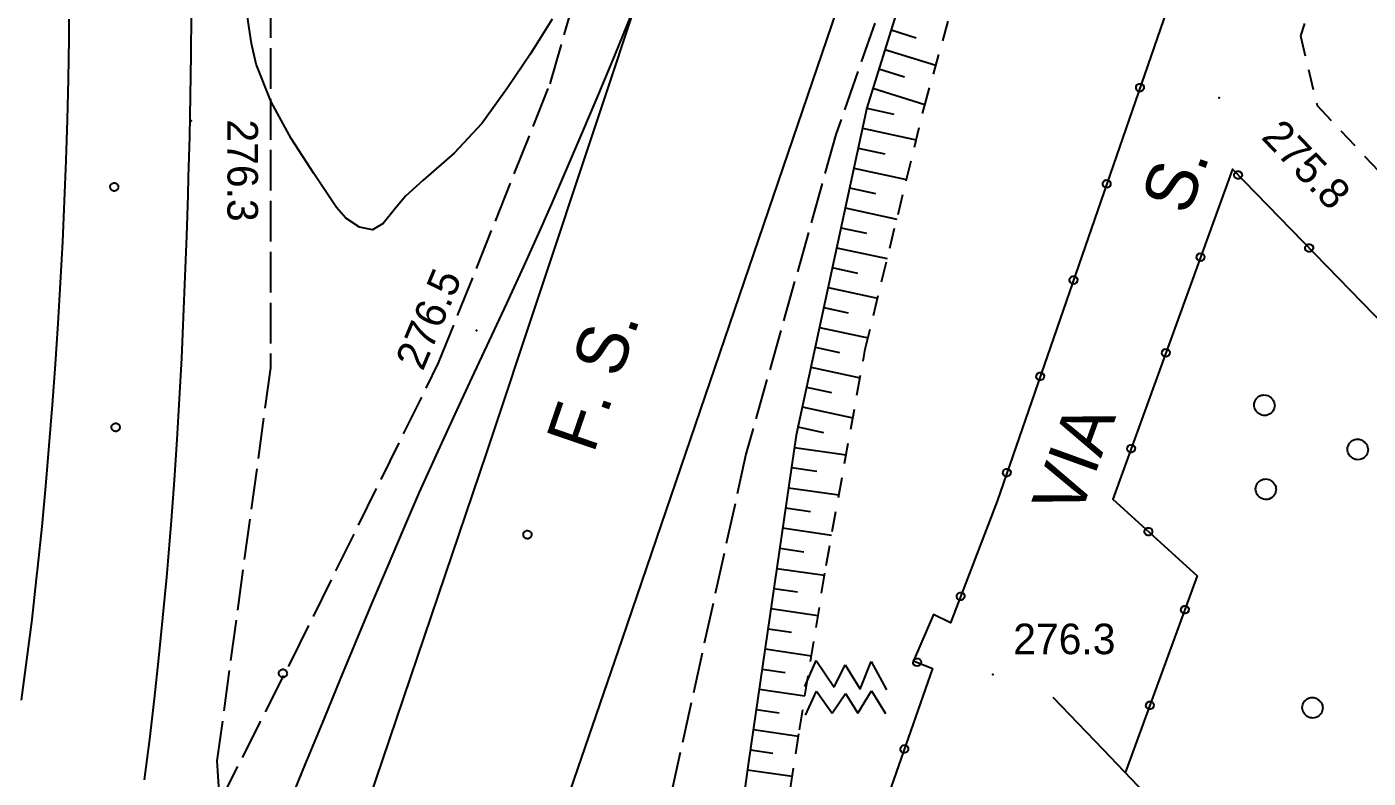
# Model space of a CAD drawing. Extents: x 1518652 to 1519378, y 5069750 to 5070202.
# Drawn here: x 1518986.1 to 1519051.9, y 5069884.5 to 5069921.4 of the extents above; entities that cross this region are included whole.
import ezdxf

# ---------------------------------------------------------------- set-up
doc = ezdxf.new("R2010")
doc.units = 0
doc.header["$MEASUREMENT"] = 0
for name, pattern in [('L04', [0]), ('L10', [1.7, 1, -0.7]), ('L11', [2.5, 2, -0.5])]:
    doc.linetypes.add(name, pattern=pattern)
for name, color, linetype in [('1100_FSbinario', 5, 'Continuous'), ('2321_PEDmarciap', 1, 'L10'), ('3043_RAMPE', 1, 'Continuous'), ('3054_CANCmuro', 1, 'L04'), ('3056_PALIZZATE', 2, 'L04'), ('3854_MTtr', 4, 'Continuous'), ('5100_ALBERO', 1, 'Continuous'), ('5300_LIMcoltagr', 1, 'L11'), ('5522_ORTO', 1, 'Continuous'), ('7012_CLInter', 6, 'Continuous'), ('7111_SCARciglio', 1, 'Continuous'), ('7112_SCARpiede', 1, 'L10'), ('7113_SCARvest', 6, 'Continuous'), ('8321_PQTerra', 2, 'Continuous'), ('T301_ViabUrb', 2, 'Continuous'), ('T606_altro', 2, 'Continuous')]:
    doc.layers.add(name, color=color, linetype=linetype)
doc.styles.add('Style00', font='Leroy', dxfattribs={"height": 0.2})

# ---------------------------------------------------------------- blocks, each defined once
blk = doc.blocks.new('S37')
at = {"linetype": 'Continuous'}
for p, q in [((-0.99, -0.01), (-0.97, 0.17)), ((-0.97, 0.17), (-0.93, 0.33)), ((-0.93, 0.33), (-0.87, 0.47)), ((-0.87, 0.47), (-0.79, 0.6)), ((-0.79, 0.6), (-0.68, 0.71)), ((-0.68, 0.71), (-0.58, 0.8)), ((-0.58, 0.8), (-0.49, 0.87)), ((-0.49, 0.87), (-0.37, 0.93)), ((-0.37, 0.93), (-0.26, 0.97)), ((-0.26, 0.97), (-0.13, 0.99)), ((-0.13, 0.99), (-0.01, 1)), ((-0.01, 1), (0.15, 0.99)), ((0.15, 0.99), (0.35, 0.94)), ((0.35, 0.94), (0.55, 0.82)), ((0.55, 0.82), (0.68, 0.73)), ((0.68, 0.73), (0.77, 0.62)), ((0.77, 0.62), (0.87, 0.5)), ((0.87, 0.5), (0.93, 0.39)), ((0.93, 0.39), (0.99, 0.23)), ((0.99, 0.23), (1.01, 0.09)), ((1.01, 0.09), (1.03, -0.03)), ((-0.97, -0.15), (-0.99, -0.01)), ((-0.94, -0.26), (-0.97, -0.15)), ((-0.9, -0.4), (-0.94, -0.26)), ((-0.84, -0.51), (-0.9, -0.4)), ((-0.78, -0.61), (-0.84, -0.51)), ((-0.66, -0.71), (-0.78, -0.61)), ((-0.57, -0.8), (-0.66, -0.71)), ((-0.49, -0.87), (-0.57, -0.8)), ((-0.36, -0.93), (-0.49, -0.87)), ((-0.22, -0.98), (-0.36, -0.93)), ((-0.06, -1.01), (-0.22, -0.98)), ((0.07, -1.02), (-0.06, -1.01)), ((0.22, -1.01), (0.07, -1.02)), ((0.36, -0.97), (0.22, -1.01)), ((0.52, -0.89), (0.36, -0.97)), ((0.65, -0.81), (0.52, -0.89)), ((0.78, -0.68), (0.65, -0.81)), ((0.87, -0.56), (0.78, -0.68)), ((0.93, -0.45), (0.87, -0.56)), ((0.98, -0.3), (0.93, -0.45)), ((1.01, -0.17), (0.98, -0.3)), ((1.03, -0.03), (1.01, -0.17))]:
    blk.add_line(p, q, dxfattribs=at)
blk = doc.blocks.new('Q0050013')
at = {"linetype": 'Continuous'}
for p, q in [((-0.194, -0.003), (-0.17, 0.098)), ((-0.17, 0.098), (-0.099, 0.169)), ((-0.099, 0.169), (-0.001, 0.195)), ((-0.001, 0.195), (0.096, 0.17)), ((0.096, 0.17), (0.169, 0.1)), ((0.169, 0.1), (0.197, -0.001)), ((-0.162, -0.108), (-0.194, -0.003)), ((-0.096, -0.171), (-0.162, -0.108)), ((0.001, -0.196), (-0.096, -0.171)), ((0.097, -0.17), (0.001, -0.196)), ((0.168, -0.1), (0.097, -0.17)), ((0.197, -0.001), (0.168, -0.1))]:
    blk.add_line(p, q, dxfattribs=at)
blk = doc.blocks.new('S16')
at = {"linetype": 'Continuous'}
for p, q in [((-1.987, -0.09), (-1.432, 1.184)), ((-1.432, 1.184), (-0.547, -0.125)), ((-0.547, -0.125), (-0.011, 0.972)), ((-0.011, 0.972), (0.739, -0.222)), ((0.739, -0.222), (1.271, 1.139)), ((1.271, 1.139), (2.024, -0.261)), ((-1.943, -1.501), (-1.408, -0.316)), ((-1.408, -0.316), (-0.638, -1.392)), ((-0.638, -1.392), (0.012, -0.44)), ((0.012, -0.44), (0.625, -1.401)), ((0.625, -1.401), (1.294, -0.302)), ((1.294, -0.302), (1.976, -1.409))]:
    blk.add_line(p, q, dxfattribs=at)

msp = doc.modelspace()

# ---------------------------------------------------------------- linework, layer by layer
at = {"layer": '1100_FSbinario', "color": 18, "linetype": 'Continuous', "true_color": 0x000000}
for points in [[(1518993.604, 5069856.255, 276.795), (1519000.138, 5069875.386, 276.712), (1519008.654, 5069900.502, 276.522), (1519016.438, 5069923.927, 276.366), (1519022.07, 5069940.037, 276.31), (1519031.146, 5069966.872, 276.24), (1519042.739, 5070000.962, 275.944), (1519049.944, 5070022.033, 275.57), (1519056.926, 5070041.164, 275.492), (1519062.423, 5070054.058, 275.21), (1519068.867, 5070068.255, 274.964), (1519074.893, 5070080.319, 274.562), (1519083.549, 5070096.238, 274.315), (1519087.071, 5070101.829, 274.209)], [(1519003.256, 5069856.255, 277.24), (1519015.307, 5069891.359, 276.895), (1519037.533, 5069956.567, 276.839)], [(1518991.856, 5069884.438, 276.757), (1518992.104, 5069886.424, 276.738), (1518992.335, 5069888.412, 276.719), (1518992.55, 5069890.402, 276.7), (1518992.75, 5069892.393, 276.682), (1518992.938, 5069894.384, 276.663), (1518993.009, 5069895.164, 276.656), (1518993.177, 5069897.156, 276.625), (1518993.326, 5069899.15, 276.594), (1518993.457, 5069901.145, 276.564), (1518993.574, 5069903.143, 276.533), (1518993.677, 5069905.141, 276.502), (1518993.768, 5069907.14, 276.472), (1518993.848, 5069909.139, 276.441), (1518993.921, 5069911.139, 276.411), (1518993.986, 5069913.138, 276.38), (1518994.013, 5069914.02, 276.366), (1518994.067, 5069916.019, 276.347), (1518994.109, 5069918.019, 276.328), (1518994.137, 5069920.019, 276.308), (1518994.153, 5069922.02, 276.289)], [(1518985.807, 5069888.346, 276.77), (1518986.079, 5069890.327, 276.761), (1518986.329, 5069892.31, 276.752), (1518986.556, 5069894.295, 276.743), (1518986.618, 5069894.876, 276.74), (1518986.819, 5069896.864, 276.731), (1518987.005, 5069898.855, 276.721), (1518987.178, 5069900.848, 276.712), (1518987.338, 5069902.843, 276.702), (1518987.483, 5069904.839, 276.693), (1518987.615, 5069906.837, 276.684), (1518987.732, 5069908.836, 276.674), (1518987.836, 5069910.836, 276.665), (1518987.926, 5069912.836, 276.655), (1518988.002, 5069914.836, 276.646), (1518988.064, 5069916.835, 276.637), (1518988.112, 5069918.835, 276.627), (1518988.146, 5069920.833, 276.618), (1518988.157, 5069921.774, 276.613)], [(1519015.695, 5069921.92, 276.439), (1519014.938, 5069920.068, 276.441), (1519014.172, 5069918.221, 276.443), (1519013.396, 5069916.377, 276.445), (1519012.61, 5069914.537, 276.448), (1519011.816, 5069912.702, 276.45), (1519011.269, 5069911.454, 276.451), (1519010.451, 5069909.629, 276.474), (1519009.615, 5069907.812, 276.497), (1519008.769, 5069906, 276.52), (1519007.918, 5069904.19, 276.542), (1519007.07, 5069902.378, 276.565), (1519006.234, 5069900.561, 276.588), (1519005.415, 5069898.737, 276.611), (1519005.333, 5069898.55, 276.613), (1519004.535, 5069896.716, 276.634), (1519003.748, 5069894.877, 276.654), (1519002.971, 5069893.035, 276.675), (1519002.2, 5069891.189, 276.695), (1519001.435, 5069889.341, 276.716), (1519000.673, 5069887.491, 276.736), (1518999.911, 5069885.642, 276.757), (1518999.735, 5069885.213, 276.761), (1518998.974, 5069883.364, 276.769)]]:
    msp.add_polyline3d(points, dxfattribs=at)
at = {"layer": '2321_PEDmarciap', "color": 18, "linetype": 'L10', "true_color": 0x000000}
msp.add_polyline3d([(1519055.401, 5069937.091, 276.183), (1519054.508, 5069936.914, 276.183), (1519053.794, 5069936.008, 276.176), (1519048.567, 5069920.952, 275.894), (1519049.391, 5069917.534, 276.19), (1519055.191, 5069911.361, 276.487), (1519060.558, 5069906.021, 276.353), (1519061.433, 5069906.992, 276.329)], dxfattribs=at)
at = {"layer": '3043_RAMPE', "color": 18, "linetype": 'Continuous', "true_color": 0x000000}
msp.add_polyline3d([(1519046.869, 5069877.561, 273.278), (1519038.883, 5069885.915, 276.416)], dxfattribs=at)
at = {"layer": '3054_CANCmuro', "color": 18, "linetype": 'L04', "true_color": 0x000000}
for points in [[(1519087.466, 5069870.962, 277.212), (1519045.23, 5069914.417, 275.816), (1519039.367, 5069898.204, 276.007), (1519043.502, 5069894.444, 276.289), (1519039.975, 5069884.774, 276.375)], [(1519033.68, 5069898.116, 276.106), (1519031.403, 5069892.147, 276.204), (1519030.561, 5069892.553, 276.24), (1519029.577, 5069890.278, 276.268), (1519030.512, 5069889.898, 276.317), (1519019.82, 5069859.271, 276.867), (1519034.566, 5069846.902, 277.015)], [(1519038.883, 5069885.915, 276.381), (1519036.429, 5069888.481, 276.345)]]:
    msp.add_polyline3d(points, dxfattribs=at)
at = {"layer": '3056_PALIZZATE', "color": 18, "linetype": 'L04', "true_color": 0x000000}
msp.add_polyline3d([(1519038.103, 5069967.444, 276.388), (1519041.859, 5069963.981, 276.536), (1519042.693, 5069962.578, 276.585), (1519044.937, 5069960.953, 276.557), (1519046.817, 5069959.651, 276.458), (1519048.053, 5069958.831, 276.522), (1519053.262, 5069954.404, 276.585), (1519052.25, 5069952.982, 276.564), (1519053.898, 5069951.553, 276.289), (1519043.713, 5069923.847, 276.106), (1519042.154, 5069922.634, 275.979), (1519033.68, 5069898.116, 276.099)], dxfattribs=at)
at = {"layer": '5300_LIMcoltagr', "color": 18, "linetype": 'L11', "true_color": 0x000000}
for points in [[(1519038.103, 5069967.444, 276.388), (1519035.876, 5069961.56, 276.726), (1519038.394, 5069959.164, 277.051), (1519039.18, 5069954.629, 276.719), (1519025.779, 5069916.116, 276.614), (1519021.363, 5069900.422, 276.212), (1519015.852, 5069875.413, 276.691), (1519017.67, 5069872.226, 276.804), (1519023.409, 5069869.553, 276.789)], [(1518998.035, 5069922.857, 275.958), (1518998.028, 5069904.659, 275.944), (1518995.403, 5069885.368, 276.557), (1518995.532, 5069883.303, 276.599), (1518999.029, 5069890.217, 276.381), (1519006.282, 5069904.899, 276.162), (1519011.758, 5069918.6, 276), (1519016.872, 5069936.493, 276.042)]]:
    msp.add_polyline3d(points, dxfattribs=at)
at = {"layer": '7012_CLInter', "color": 18, "linetype": 'Continuous', "true_color": 0x000000}
msp.add_polyline3d([(1519011.848, 5069921.771, 276), (1519010.782, 5069920.069, 276), (1519009.666, 5069918.405, 276), (1519008.499, 5069916.787, 276), (1519008.396, 5069916.65, 276), (1519007.038, 5069915.198, 276), (1519005.518, 5069913.878, 276), (1519004.649, 5069913.085, 276), (1519004.102, 5069912.413, 276), (1519003.563, 5069911.741, 276), (1519003.043, 5069911.425, 276), (1519002.404, 5069911.556, 276), (1519001.732, 5069912.008, 276), (1519001.267, 5069912.533, 276), (1519000.157, 5069914.2, 276), (1518999.047, 5069915.923, 276), (1518998.063, 5069917.709, 276), (1518997.335, 5069919.564, 276), (1518997.096, 5069920.587, 276), (1518996.811, 5069922.532, 276)], dxfattribs=at)
at = {"layer": '7111_SCARciglio', "color": 18, "linetype": 'Continuous', "true_color": 0x000000}
msp.add_polyline3d([(1519039.439, 5069953.436, 276.741), (1519032.192, 5069933.179, 276.832), (1519027.292, 5069917.424, 277.1), (1519023.822, 5069901.346, 276.952), (1519021.478, 5069885.188, 277.1), (1519020.699, 5069879.591, 276.966), (1519020.384, 5069876.456, 277.026), (1519020.665, 5069875.167, 277.051), (1519022.14, 5069872.871, 277.093)], dxfattribs=at)
at = {"layer": '7112_SCARpiede', "color": 18, "linetype": 'L10', "true_color": 0x000000}
msp.add_polyline3d([(1519023.599, 5069874.214, 276.254), (1519022.596, 5069876.132, 276.226), (1519022.499, 5069877.305, 276.237), (1519023.985, 5069886.88, 276.332), (1519025.297, 5069894.951, 276.374), (1519027.216, 5069905.582, 276.282), (1519030.1, 5069917.435, 276.155), (1519033.022, 5069927.897, 275.866), (1519036.942, 5069939.383, 275.852), (1519039.44, 5069946.031, 275.986), (1519040.44, 5069948.894, 275.979), (1519039.439, 5069953.436, 276.607)], dxfattribs=at)
at = {"layer": '7113_SCARvest', "color": 18, "linetype": 'Continuous', "true_color": 0x000000}
for points in [[(1519028.48, 5069921.244, 0), (1519029.715, 5069920.861, 0)], [(1519028.183, 5069920.289, 0), (1519030.68, 5069919.513, 0)], [(1519027.886, 5069919.335, 0), (1519029.149, 5069918.942, 0)], [(1519027.589, 5069918.38, 0), (1519030.142, 5069917.586, 0)], [(1519027.287, 5069917.399, 0), (1519028.619, 5069917.111, 0)], [(1519027.076, 5069916.421, 0), (1519029.715, 5069915.852, 0)], [(1519026.865, 5069915.444, 0), (1519028.171, 5069915.162, 0)], [(1519026.654, 5069914.466, 0), (1519029.242, 5069913.908, 0)], [(1519026.443, 5069913.489, 0), (1519027.724, 5069913.212, 0)], [(1519026.232, 5069912.511, 0), (1519028.769, 5069911.964, 0)], [(1519026.021, 5069911.534, 0), (1519027.276, 5069911.263, 0)], [(1519025.81, 5069910.556, 0), (1519028.296, 5069910.02, 0)], [(1519025.599, 5069909.579, 0), (1519026.829, 5069909.313, 0)], [(1519025.388, 5069908.601, 0), (1519027.823, 5069908.076, 0)], [(1519025.177, 5069907.624, 0), (1519026.382, 5069907.364, 0)], [(1519024.966, 5069906.646, 0), (1519027.35, 5069906.132, 0)], [(1519024.755, 5069905.669, 0), (1519025.947, 5069905.412, 0)], [(1519024.544, 5069904.691, 0), (1519026.961, 5069904.17, 0)], [(1519024.333, 5069903.714, 0), (1519025.558, 5069903.45, 0)], [(1519024.122, 5069902.736, 0), (1519026.606, 5069902.201, 0)], [(1519023.911, 5069901.759, 0), (1519025.17, 5069901.487, 0)], [(1519023.736, 5069900.754, 0), (1519026.278, 5069900.385, 0)], [(1519023.593, 5069899.764, 0), (1519024.846, 5069899.582, 0)], [(1519023.449, 5069898.775, 0), (1519025.922, 5069898.416, 0)], [(1519023.306, 5069897.785, 0), (1519024.525, 5069897.608, 0)], [(1519023.162, 5069896.796, 0), (1519025.567, 5069896.447, 0)], [(1519023.018, 5069895.806, 0), (1519024.204, 5069895.634, 0)], [(1519022.875, 5069894.816, 0), (1519025.219, 5069894.476, 0)], [(1519022.731, 5069893.827, 0), (1519023.895, 5069893.658, 0)], [(1519022.588, 5069892.837, 0), (1519024.899, 5069892.502, 0)], [(1519022.444, 5069891.847, 0), (1519023.591, 5069891.681, 0)], [(1519022.3, 5069890.858, 0), (1519024.578, 5069890.527, 0)], [(1519022.157, 5069889.868, 0), (1519023.287, 5069889.704, 0)], [(1519022.013, 5069888.878, 0), (1519024.257, 5069888.553, 0)], [(1519021.87, 5069887.889, 0), (1519022.983, 5069887.727, 0)], [(1519021.726, 5069886.899, 0), (1519023.938, 5069886.578, 0)], [(1519021.583, 5069885.91, 0), (1519022.684, 5069885.75, 0)], [(1519021.44, 5069884.918, 0), (1519023.633, 5069884.613, 0)]]:
    msp.add_polyline3d(points, dxfattribs=at)
at = {"layer": '8321_PQTerra', "color": 18, "linetype": 'Continuous', "true_color": 0x000000}
for p in [(1519044.574, 5069917.916, 275.817), (1518994.134, 5069916.789, 276.332), (1519008.135, 5069906.488, 276.493), (1519033.475, 5069889.601, 276.303)]:
    msp.add_point(p, dxfattribs=at)

# ---------------------------------------------------------------- block references
at = {"layer": '3054_CANCmuro', "color": 18, "linetype": 'Continuous', "true_color": 0x000000}
for p, xscale, yscale, zscale, rotation in [((1519045.512, 5069914.126, 275.826), 1.00000000019044, 1.00000000019044, 1.00000000019044, 134.1855144704302), ((1519043.667, 5069910.095, 275.867), 1.000000000347697, 1.000000000347697, 1.000000000347697, 250.1174638692396), ((1519048.997, 5069910.541, 275.941), 1.00000000019044, 1.00000000019044, 1.00000000019044, 134.1855144704302), ((1519041.967, 5069905.394, 275.922), 1.000000000347697, 1.000000000347697, 1.000000000347697, 250.1174638692396), ((1519040.266, 5069900.692, 275.978), 1.000000000347697, 1.000000000347697, 1.000000000347697, 250.1174638692396), ((1519041.109, 5069896.62, 276.126), 1.000000000204374, 1.000000000204374, 1.000000000204374, 317.7195550282255), ((1519031.898, 5069893.445, 276.183), 0.9999999995728647, 0.9999999995728647, 0.9999999995728647, 249.1240348722984), ((1519042.896, 5069892.785, 276.304), 1.000000000234288, 1.000000000234288, 1.000000000234288, 249.9627308191751), ((1519029.76, 5069890.204, 276.277), 1.000000000144833, 1.000000000144833, 1.000000000144833, 337.8811827055302), ((1519041.183, 5069888.088, 276.345), 1.000000000234288, 1.000000000234288, 1.000000000234288, 249.9627308191751), ((1519029.132, 5069885.944, 276.388), 0.9999999999882243, 0.9999999999882243, 0.9999999999882243, 250.7550502738061)]:
    msp.add_blockref('Q0050013', p, dxfattribs=dict(at, xscale=xscale, yscale=yscale, zscale=zscale, rotation=rotation))
at = {"layer": '3056_PALIZZATE', "color": 18, "linetype": 'Continuous', "true_color": 0x000000, "xscale": 1.000000000113905, "yscale": 1.000000000113905, "zscale": 1.000000000113905, "rotation": 250.9344711497667}
for p in [(1519040.696, 5069918.417, 276), (1519039.063, 5069913.692, 276.023), (1519037.43, 5069908.966, 276.046), (1519035.796, 5069904.24, 276.069), (1519034.163, 5069899.514, 276.092)]:
    msp.add_blockref('Q0050013', p, dxfattribs=at)
at = {"layer": '3854_MTtr', "color": 18, "linetype": 'Continuous', "true_color": 0x000000, "xscale": 0.2000000029802322, "yscale": 0.2000000029802322, "zscale": 0.2000000029802322}
for p in [(1518990.361, 5069913.541, 276.254), (1518990.431, 5069901.74, 276.465), (1519010.633, 5069896.473, 276.86), (1518998.638, 5069889.662, 276.811)]:
    msp.add_blockref('S37', p, dxfattribs=at)
at = {"layer": '5100_ALBERO', "color": 18, "linetype": 'Continuous', "true_color": 0x000000, "xscale": 0.5, "yscale": 0.5, "zscale": 0.5}
for p in [(1519046.79, 5069902.829, 275.887), (1519051.371, 5069900.656, 276.028), (1519046.863, 5069898.702, 276.24), (1519049.152, 5069887.974, 275.386)]:
    msp.add_blockref('S37', p, dxfattribs=at)
at = {"layer": '5522_ORTO', "color": 18, "linetype": 'Continuous', "true_color": 0x000000}
msp.add_blockref('S16', (1519026.233, 5069889.106), dxfattribs=at)

# ---------------------------------------------------------------- texts
at = {"layer": '8321_PQTerra', "color": 18, "linetype": 'Continuous', "true_color": 0x000000, "style": 'Style00'}
for s, rotation, p in [('276.3', 270, (1518995.919, 5069916.853)), ('275.8', 313.60281, (1519046.597, 5069915.947)), ('276.5', 67.23254, (1519005.503, 5069904.457))]:
    msp.add_text(s, height=1.5, rotation=rotation, dxfattribs=at).set_placement(p)
msp.add_text('276.3', height=1.5, dxfattribs=at).set_placement((1519034.475, 5069890.601))
at = {"layer": 'T301_ViabUrb', "color": 18, "linetype": 'Continuous', "true_color": 0x000000, "style": 'Style00'}
for s, p in [('S.', (1519043.059, 5069912.087)), ('VIA', (1519037.703, 5069897.22))]:
    msp.add_text(s, height=2.5, rotation=70.11746, dxfattribs=at).set_placement(p)
at = {"layer": 'T606_altro', "color": 18, "linetype": 'Continuous', "true_color": 0x000000, "style": 'Style00'}
msp.add_text('F. S.', height=2.5, rotation=71.0524, dxfattribs=at).set_placement((1519013.883, 5069900.403))

doc.saveas('drawing.dxf')
